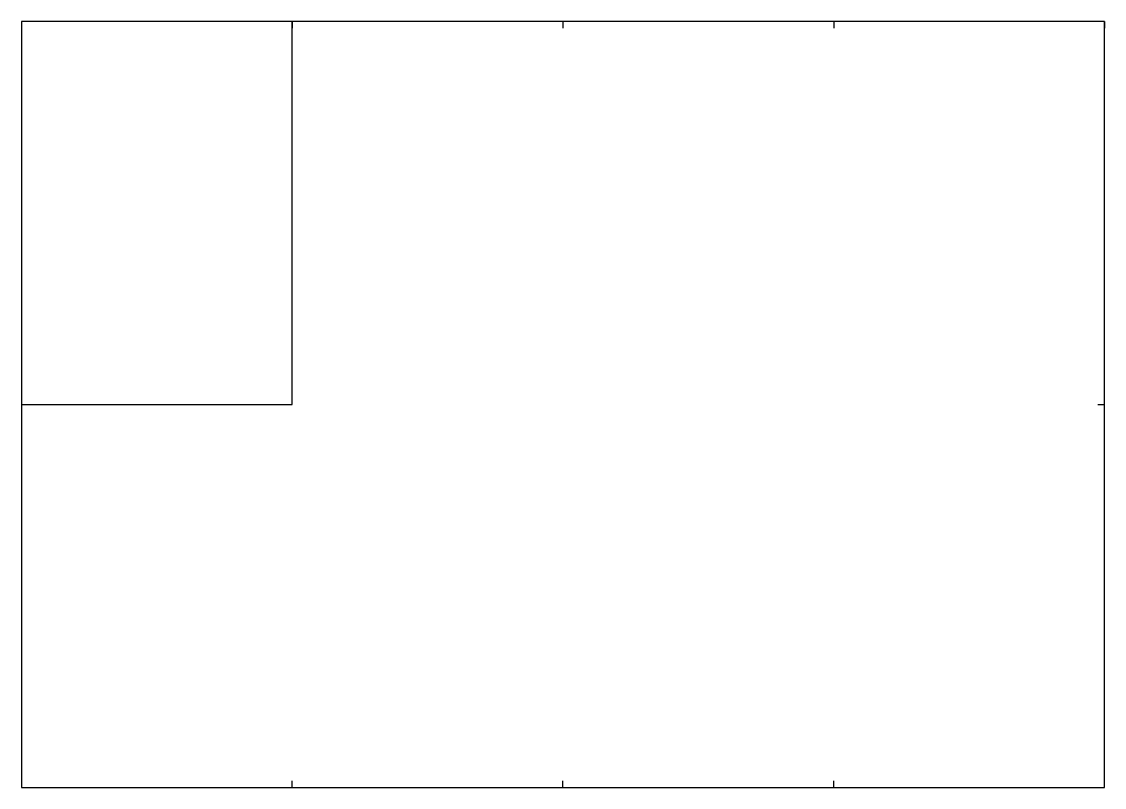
# Paper-space layout 'Présentation(1)' of a CAD drawing. Header units: metres, sheet in millimetres. Extents: x 4 to 844, y -401 to 193.
import ezdxf

# ---------------------------------------------------------------- set-up
doc = ezdxf.new("R2010")
doc.units = ezdxf.units.M
doc.layers.add('TPG_MEP_Cadre', color=7, linetype='Continuous')

# ---------------------------------------------------------------- blocks, each defined once
blk = doc.blocks.new('*U3')
for p, q in [((210, 0), (210, -5)), ((420, 0), (420, -5)), ((630, 0), (630, -5)), ((840, 0), (840, -5)), ((0, -297), (5, -297)), ((835, -297), (840, -297)), ((0, -594), (5, -594)), ((210, -594), (210, -589)), ((420, -594), (420, -589)), ((630, -594), (630, -589)), ((835, -594), (840, -594)), ((840, -594), (840, -589))]:
    blk.add_line(p, q)
blk.add_lwpolyline([(0, -594), (840, -594), (840, 0), (0, 0)], close=True)

psp = doc.layouts.new('Présentation(1)')

# ---------------------------------------------------------------- linework, layer by layer
at = {"layer": 'TPG_MEP_Cadre'}
psp.add_lwpolyline([(214.3, 193.47), (4.3, 193.47), (4.3, -103.53), (214.3, -103.53)], close=True, dxfattribs=at)

# ---------------------------------------------------------------- block references
psp.add_blockref('*U3', (4.3, 193.47), dxfattribs=at)

doc.saveas('drawing.dxf')
